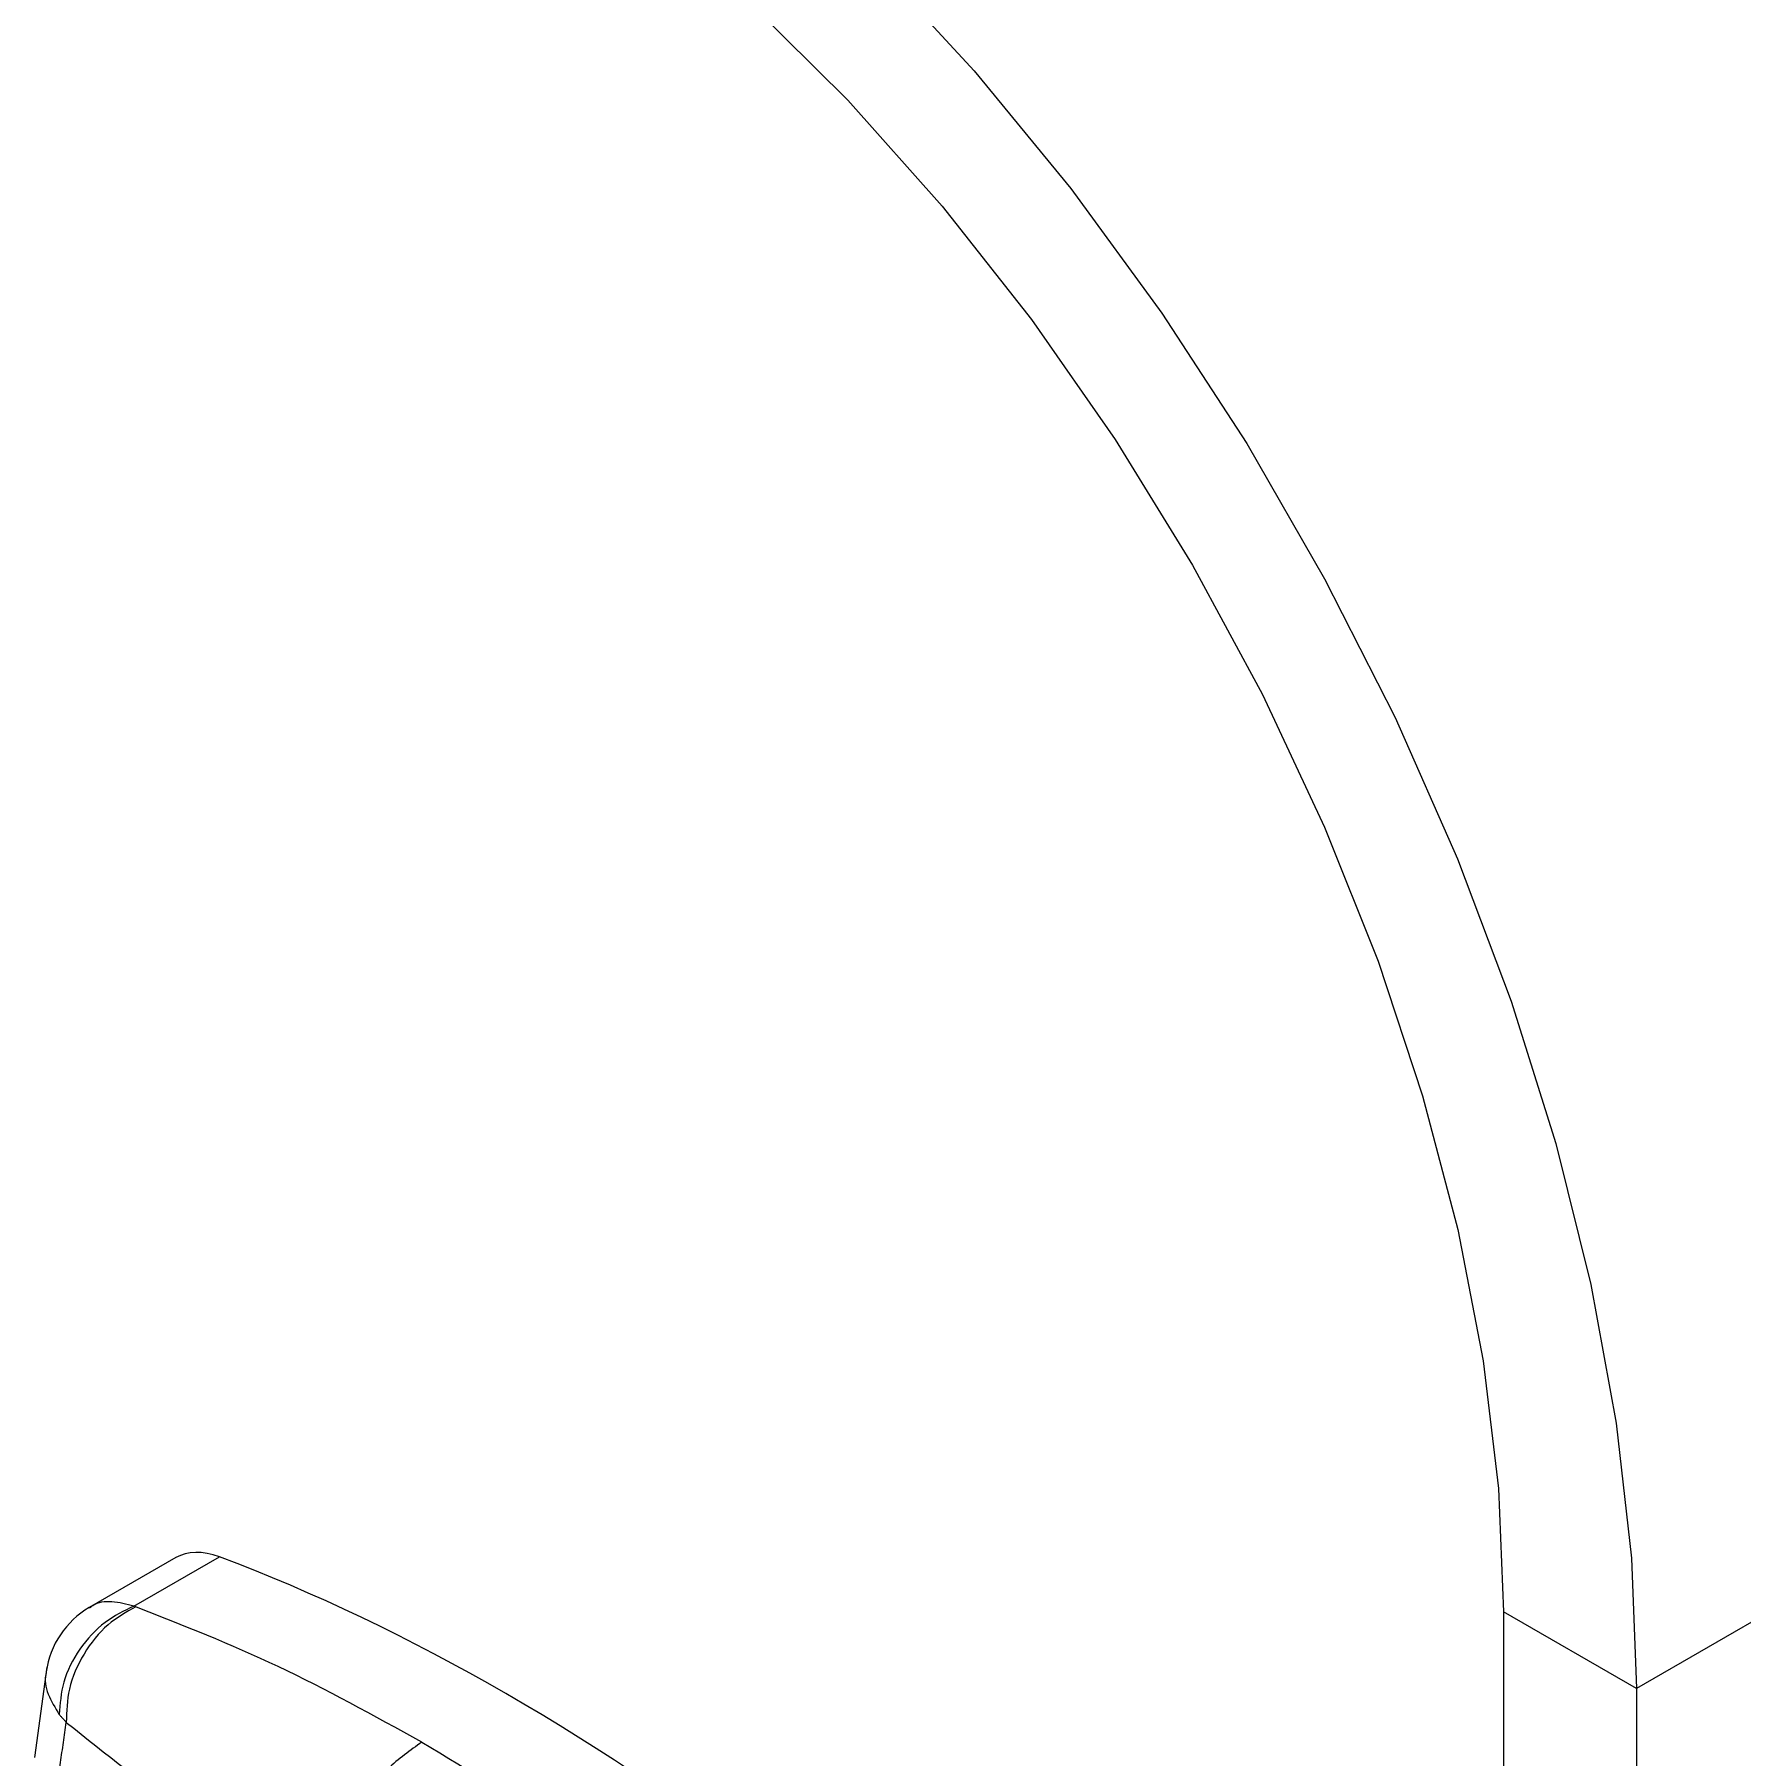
# Model space of a CAD drawing. Extents: x 2 to 136, y 1 to 99.
# Drawn here: x 13.753 to 15.459, y 16.606 to 18.327 of the extents above; entities that cross this region are included whole.
import ezdxf

# ---------------------------------------------------------------- set-up
doc = ezdxf.new("R2010")
doc.units = 0
doc.header["$MEASUREMENT"] = 0
doc.linetypes.add('SLD-Solid', pattern=[0])
doc.layers.add('OBJECT', color=7, linetype='CONTINUOUS')

msp = doc.modelspace()

# ---------------------------------------------------------------- linework, layer by layer
at = {"layer": 'OBJECT', "linetype": 'SLD-Solid', "lineweight": 15}
for p, q in [((16.2369, 17.185), (15.353, 16.6747)), ((13.8939, 16.8056), (13.8072, 16.7556)), ((13.8521, 16.7571), (13.9374, 16.8063)), ((15.2201, 16.7515), (15.2201, 9.425)), ((15.353, 16.6747), (15.2201, 16.7515)), ((13.7651, 16.6961), (13.7527, 16.606)), ((15.353, 16.6747), (15.353, 9.3482))]:
    msp.add_line(p, q, dxfattribs=at)
at = {"layer": 'OBJECT', "linetype": 'SLD-Solid', "lineweight": 15, "flags": 128}
for points in [[(14.1594, 18.7421), (14.2696, 18.6727), (14.3788, 18.592), (14.4861, 18.5009), (14.5906, 18.4001), (14.6915, 18.2905), (14.7878, 18.1729), (14.8787, 18.0485), (14.9636, 17.9182), (15.0415, 17.7831), (15.112, 17.6445), (15.1743, 17.5035), (15.2279, 17.3614), (15.2724, 17.2192), (15.3075, 17.0782), (15.3327, 16.9397), (15.3479, 16.8049), (15.353, 16.6747)], [(14.1594, 18.5886), (14.2634, 18.5227), (14.3664, 18.4456), (14.4673, 18.3581), (14.5653, 18.2611), (14.6594, 18.1553), (14.7487, 18.042), (14.8323, 17.9221), (14.9094, 17.7969), (14.9793, 17.6675), (15.0413, 17.5351), (15.0949, 17.4012), (15.1394, 17.2668), (15.1744, 17.1334), (15.1997, 17.0022), (15.215, 16.8745), (15.2201, 16.7515)]]:
    msp.add_lwpolyline(points, dxfattribs=at)
at = {"layer": 'OBJECT', "linetype": 'SLD-Solid', "lineweight": 15}
msp.add_arc((13.852, 16.6795), 0.0883, 120.288, 172.2502, dxfattribs=at)
for centre, major_axis, ratio, start_param, end_param in [((13.9568, 16.7034), (-0.0641, 0.1015), 0.548826, 5.657666, 6.261229), ((14.3072, 14.8808), (-1.2089, 1.8994), 0.546317, 5.292469, 5.655978)]:
    msp.add_ellipse(centre, major_axis=major_axis, ratio=ratio, start_param=start_param, end_param=end_param, dxfattribs=at)
for points, knots in [([(13.8521, 16.7571), (13.8447, 16.759), (13.8298, 16.7628), (13.8147, 16.7609), (13.8088, 16.756), (13.8078, 16.7551)], [0, 0, 0, 0, 0.454567, 0.909134, 1, 1, 1, 1]), ([(13.8521, 16.7571), (13.8422, 16.7523), (13.8216, 16.7424), (13.7965, 16.7149), (13.7798, 16.682), (13.7783, 16.6596), (13.7775, 16.6488)], [0, 0, 0, 0, 0.241561, 0.5, 0.758439, 1, 1, 1, 1]), ([(13.8539, 16.7564), (13.8443, 16.7511), (13.8245, 16.74), (13.8008, 16.7102), (13.7855, 16.6751), (13.7848, 16.6521), (13.7845, 16.641)], [0, 0, 0, 0, 0.24117, 0.5, 0.75883, 1, 1, 1, 1]), ([(14.1397, 16.6213), (14.0918, 16.6477), (13.9959, 16.7006), (13.9012, 16.7378), (13.8539, 16.7564)], [0, 0, 0, 0, 0.5, 1, 1, 1, 1]), ([(13.7648, 16.6913), (13.7646, 16.6909), (13.7621, 16.684), (13.7652, 16.669), (13.7734, 16.6556), (13.7775, 16.6488)], [0, 0, 0, 0, 0.031421, 0.515711, 1, 1, 1, 1]), ([(13.7845, 16.641), (13.8238, 16.6096), (13.9031, 16.5465), (13.9969, 16.4898), (14.0441, 16.4613)], [0, 0, 0, 0, 0.496376, 1, 1, 1, 1]), ([(14.1397, 16.6213), (14.1281, 16.6131), (14.1038, 16.5961), (14.0722, 16.5539), (14.0498, 16.5058), (14.0459, 16.4757), (14.0441, 16.4613)], [0, 0, 0, 0, 0.240773, 0.5, 0.759227, 1, 1, 1, 1]), ([(14.1397, 16.6213), (14.1877, 16.5924), (14.2835, 16.5345), (14.3782, 16.4624), (14.4256, 16.4264)], [0, 0, 0, 0, 0.5, 1, 1, 1, 1])]:
    msp.add_open_spline(points, degree=3, knots=knots, dxfattribs=at)
for points in [[(13.8539, 16.7564), (13.8521, 16.7571)], [(13.773, 16.5611), (13.7845, 16.641)], [(13.7775, 16.6488), (13.7845, 16.641)]]:
    msp.add_open_spline(points, degree=1, dxfattribs=at)

doc.saveas('drawing.dxf')
